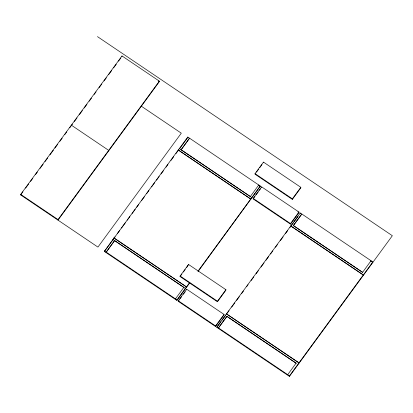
<?xml version="1.0" encoding="UTF-8"?>
<svg xmlns="http://www.w3.org/2000/svg" width="413" height="413" viewBox="0 0 413 413"><rect width="100%" height="100%" fill="white"/><g stroke="black" fill="none" stroke-linecap="round" stroke-linejoin="round"><path stroke-width="0.62" d="M141.36 106.218L181.292 133.177L97.927 247.093L20.65 194.915L20.691 194.378L122 55.941L159.346 81.154L159.304 81.691L57.996 220.129L58.037 219.592L159.346 81.154M108.65 150.91L108.691 150.373L71.346 125.16M189.866 282.74L176.924 300.427L104.36 251.434L178.251 149.986L250.805 199.061L178.251 149.986M104.396 250.98L106.172 252.183L114.623 240.562L183.862 287.396M121.959 56.478L122 55.941M114.623 240.562L106.172 252.183M189.541 138.185L181.095 149.805L189.541 138.185L260.319 186.056L198.24 271.295M176.924 300.427L176.955 299.972L175.427 298.852L106.182 252.1M187.724 137.524L187.76 137.07L189.536 138.267M178.22 301.299L178.256 300.762L186.702 289.224L224.047 314.438L224.006 314.974L215.56 326.513L178.22 301.299L179.319 299.792M180.078 276.555L180.12 276.018L188.56 264.48L225.906 289.694L225.865 290.231L217.424 301.769L180.078 276.555L181.911 274.046M176.955 299.972L189.526 282.724M186.661 289.761L186.702 289.224M188.56 264.48L186.686 267.526M215.56 326.513L215.601 325.976L224.047 314.438M217.424 301.769L217.465 301.232L225.906 289.694M97.463 36.623L392.35 235.72L289.42 376.377L216.856 327.385L216.892 326.931L300.251 213.02L301.789 214.058L293.344 225.591L362.593 272.348L371.044 260.727L301.795 213.97L293.344 225.591M216.892 326.931L218.425 327.968L226.876 316.348L296.116 363.187L226.876 316.348M253.138 198.921L253.179 198.385L261.62 186.846L298.966 212.06L298.924 212.597L290.484 224.135L253.138 198.921L254.971 196.412M255.038 173.641L254.997 174.178L292.342 199.391L300.783 187.858L300.824 187.321L263.479 162.108L255.038 173.641L292.383 198.854L292.342 199.391M261.579 187.383L261.62 186.846M263.442 162.645L263.479 162.108M290.484 224.135L290.525 223.598L298.966 212.06M289.42 376.377L289.451 375.923L287.68 374.637L218.431 327.886M300.22 213.475L300.251 213.02M289.451 375.923L363.306 274.929L290.747 225.937L363.301 275.012L372.815 262.007L371.044 260.727M362.593 272.348L293.354 225.508M372.815 262.007L372.779 262.462L370.647 261.021M20.65 194.915L22.937 191.792M25.601 188.152L28.647 183.986M30.552 181.384L32.839 178.261M35.503 174.616L37.407 172.014M40.076 168.375L43.122 164.209M45.027 161.607L47.691 157.962M49.978 154.839L53.406 150.156M54.929 148.076L57.593 144.431M59.88 141.308L62.167 138.185M64.831 134.545L66.736 131.943M69.782 127.777L71.304 125.697M71.686 125.175L72.451 124.132M74.35 121.53L77.019 117.891M79.306 114.768L82.352 110.601M84.257 107.999L86.921 104.355M89.208 101.237L91.49 98.113M94.159 94.469L96.064 91.867M99.11 87.701L101.774 84.061M104.061 80.938L106.347 77.814M108.629 74.691L111.68 70.53M113.58 67.928L116.249 64.283M118.536 61.16L120.818 58.037M178.246 150.069L187.76 137.07M104.36 251.434L115.02 236.871M117.302 233.748L119.589 230.63M121.489 228.028L125.299 222.824M127.199 220.227L129.868 216.582M132.15 213.464L135.196 209.303M136.718 207.223L138.618 204.621M141.664 200.46L144.328 196.82M146.615 193.697L148.897 190.579M151.561 186.934L154.607 182.773M156.512 180.171L159.175 176.532M161.08 173.93L163.362 170.812M166.026 167.172L167.931 164.57M170.977 160.409L173.641 156.764M175.923 153.646L178.209 150.523M179.557 148.768L188.003 137.235M183.382 272.043L185.215 269.534M256.468 172.175L258.667 169.165M259.772 167.657L261.971 164.648M175.422 298.935L183.873 287.314M258.791 184.936L250.34 196.557L181.101 149.723M197.899 271.279L250.81 198.978M250.805 199.061L260.319 186.056M180.053 298.79L181.519 296.782M183.357 294.278L185.194 291.769M256.075 194.91L258.275 191.9M259.379 190.393L260.479 188.891M292.383 198.854L300.824 187.321M216.856 327.385L221.043 321.665M222.184 320.101L225.612 315.424M227.135 313.343L229.039 310.741M231.703 307.102L234.749 302.941M236.649 300.339L239.313 296.694M241.6 293.576L243.5 290.974M246.546 286.813L248.068 284.733M251.114 280.572L253.778 276.932M256.065 273.809L258.347 270.691M261.011 267.046L264.057 262.885M265.962 260.288L268.626 256.643M270.53 254.041L272.812 250.923M275.476 247.284L277.381 244.682M280.427 240.521L283.091 236.881M285.373 233.758L287.66 230.635M289.941 227.517L293.369 222.834M294.128 221.796L297.933 216.593M218.425 327.968L226.871 316.435M287.675 374.72L296.121 363.099M158.241 80.969L159.304 81.691M258.688 185.432L260.288 186.511M297.856 211.879L298.924 212.597M253.179 198.385L290.525 223.598M179.314 148.608L251.878 197.595M180.12 276.018L217.465 301.232M113.916 237.898L186.48 286.885M298.971 362.836L226.412 313.849L298.966 362.919M113.911 237.981L186.475 286.968M112.837 239.447L185.401 288.434M20.691 194.378L58.037 219.592M178.256 300.762L215.601 325.976"/></g></svg>
